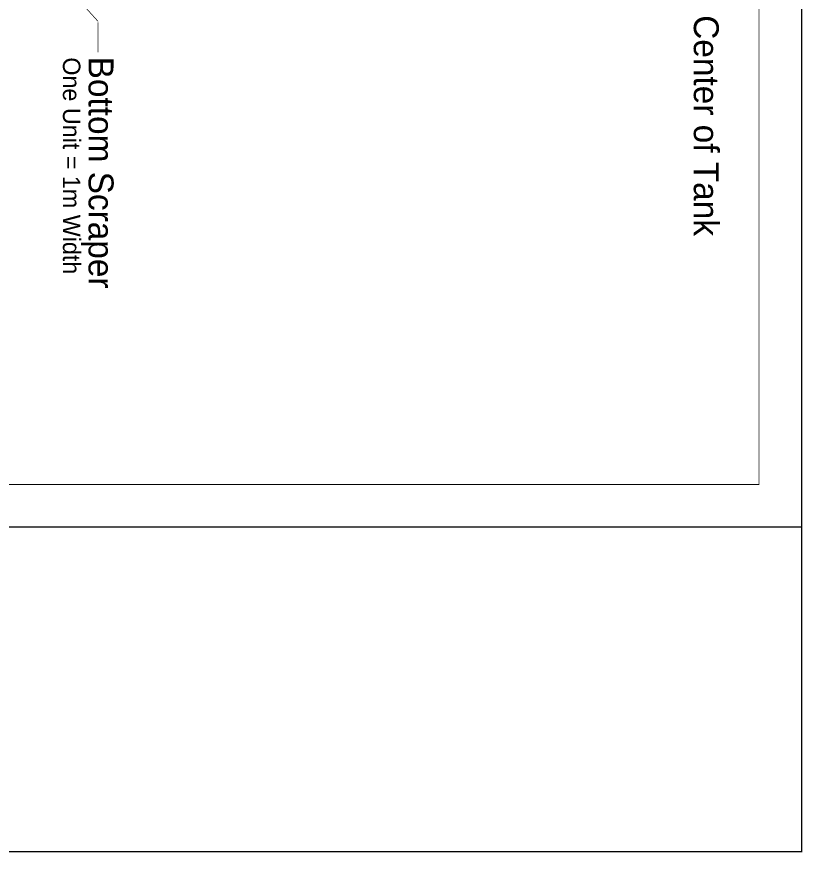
# Model space of a CAD drawing. Extents: x 0.3 to 11.4, y 0.3 to 16.3.
# Drawn here: x 5.82 to 11.39, y 0.25 to 6.17 of the extents above; entities that cross this region are included whole.
import ezdxf

# ---------------------------------------------------------------- set-up
doc = ezdxf.new("R2010")
doc.units = 0
doc.header["$MEASUREMENT"] = 0

msp = doc.modelspace()

# ---------------------------------------------------------------- linework, layer by layer
at = {"color": 0}
for points, const_width in [([(11.3828, 0.25944), (11.3828, 16.2511), (0.26443, 16.2511), (0.26443, 0.25944), (11.3828, 0.25944)], 0.01), ([(11.0811, 2.85781), (11.0811, 15.9494), (0.56614, 15.9494), (0.56614, 2.85781), (11.0811, 2.85781)], 0.005)]:
    msp.add_lwpolyline(points, close=True, dxfattribs=dict(at, const_width=const_width))
for points, const_width in [([(6.19276, 6.36442), (6.39947, 6.13612)], 0.005), ([(6.39947, 6.12944), (6.39947, 5.91613)], 0.005), ([(0.26443, 2.5561), (11.3828, 2.5561)], 0.01)]:
    msp.add_lwpolyline(points, dxfattribs=dict(at, const_width=const_width))

# ---------------------------------------------------------------- texts
for s, height, p in [('Center of Tank', 0.176667, (10.6194, 6.17944)), ('One Unit = 1m Width ', 0.123333, (6.15111, 5.88111)), ('Bottom Scraper', 0.176667, (6.33278, 5.88611))]:
    msp.add_text(s, height=height, rotation=270, dxfattribs=at).set_placement(p)

doc.saveas('drawing.dxf')
